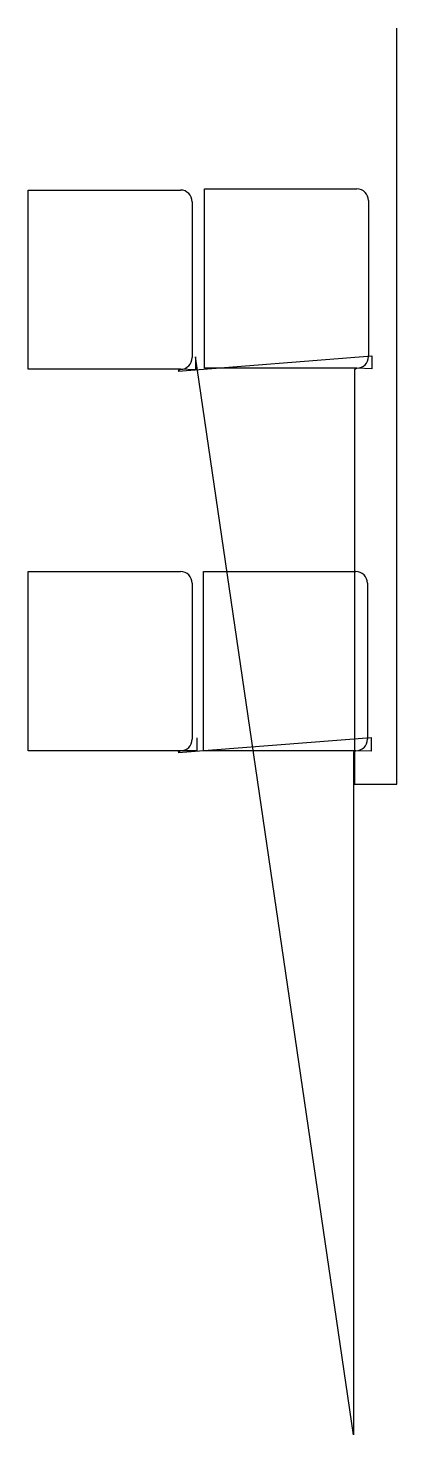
# Model space of a CAD drawing. Header units: metres. Extents: x 20 to 676, y 0 to 2500.
import ezdxf

# ---------------------------------------------------------------- set-up
doc = ezdxf.new("R2010")
doc.units = ezdxf.units.M

msp = doc.modelspace()

# ---------------------------------------------------------------- linework, layer by layer
at = {"layer": 'TOOL_0'}
for p, q in [((675.677, 2499.002), (675.677, 2500.002)), ((675.677, 1156.241), (675.677, 2499.002)), ((20.218, 1893.706), (20.218, 2212.206)), ((20.218, 2212.206), (290.968, 2212.206)), ((333.846, 1895.698), (333.846, 2214.198)), ((333.846, 2214.198), (604.596, 2214.198)), ((311.718, 2191.456), (311.718, 1914.456)), ((625.346, 2193.448), (625.346, 1916.448)), ((286.657, 1890.52), (631.451, 1917.906)), ((598.401, 0.001), (317.823, 1915.915)), ((317.823, 1915.915), (317.823, 1892.664)), ((631.451, 1917.906), (631.451, 1894.656)), ((290.968, 1893.706), (20.218, 1893.706)), ((290.968, 1893.706), (286.657, 1890.52)), ((317.823, 1892.664), (290.968, 1893.706)), ((604.596, 1895.698), (333.846, 1895.698)), ((600.285, 1892.512), (600.077, 1156.241)), ((604.596, 1895.698), (600.285, 1892.512)), ((631.451, 1894.656), (604.596, 1895.698)), ((20.168, 1215.649), (20.168, 1534.249)), ((20.168, 1534.249), (290.968, 1534.249)), ((331.811, 1215.649), (331.811, 1534.249)), ((331.811, 1534.249), (602.611, 1534.249)), ((311.768, 1513.449), (311.768, 1236.449)), ((623.411, 1513.449), (623.411, 1236.449)), ((286.742, 1212.735), (630.212, 1239.043)), ((319.867, 1238.603), (319.867, 1215.411)), ((630.212, 1239.043), (630.212, 1215.284)), ((290.968, 1215.649), (20.168, 1215.649)), ((290.968, 1215.649), (286.742, 1212.735)), ((319.867, 1215.411), (290.968, 1215.649)), ((602.611, 1215.649), (331.811, 1215.649)), ((602.611, 1215.649), (598.401, 1212.683)), ((598.401, 1212.683), (598.401, 0.001)), ((630.212, 1215.284), (602.611, 1215.649)), ((600.077, 1156.241), (675.677, 1156.241))]:
    msp.add_line(p, q, dxfattribs=at)
for centre, radius, start, end in [((290.968, 2191.456), 20.75, 0, 90), ((604.596, 2193.448), 20.75, 0, 90), ((290.968, 1914.456), 20.75, 270, 0), ((604.596, 1916.448), 20.75, 270, 0), ((290.968, 1513.449), 20.8, 0, 90), ((602.611, 1513.449), 20.8, 0, 90), ((290.968, 1236.449), 20.8, 270, 0), ((602.611, 1236.449), 20.8, 270, 0)]:
    msp.add_arc(centre, radius, start, end, dxfattribs=at)

doc.saveas('drawing.dxf')
